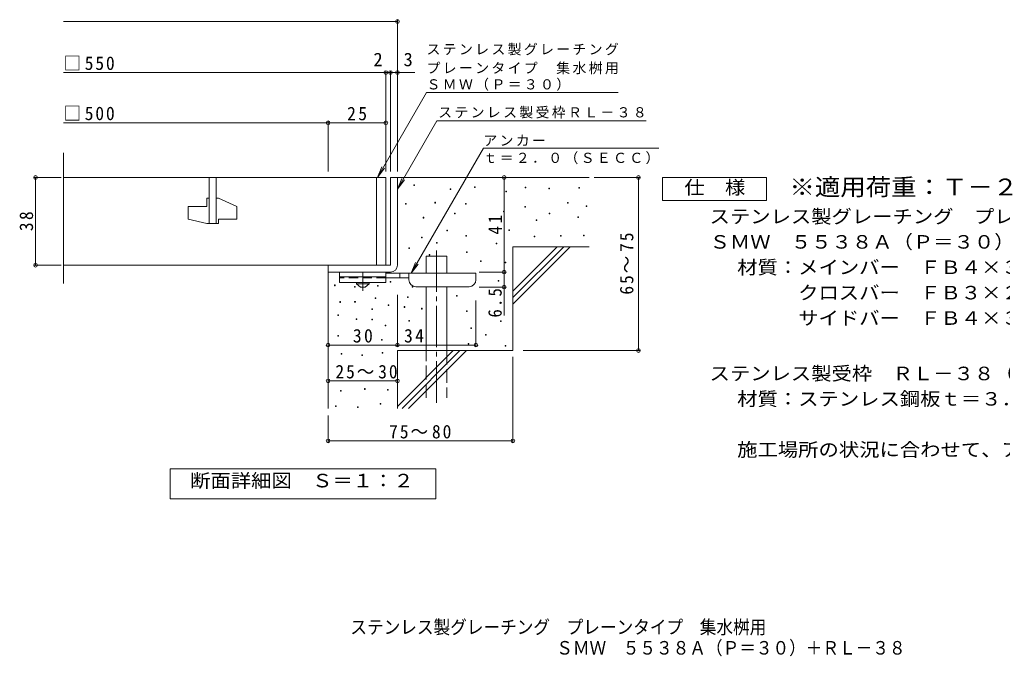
# Model space of a CAD drawing. Units: millimetres on the paper, enlarged 10 times, with parts at other scales. Extents: x -1514 to 7503, y -2329 to 1261.
# Drawn here: x -1514 to 613, y -1371 to 8 of the extents above; entities that cross this region are included whole.
import ezdxf
from ezdxf.enums import TextEntityAlignment as Align

# ---------------------------------------------------------------- set-up
doc = ezdxf.new("R2010")
doc.units = ezdxf.units.MM
doc.header["$LTSCALE"] = 10
doc.header["$PDMODE"] = 32
doc.header["$PDSIZE"] = 8
for name, pattern in [('CHAIN1', [8, 5, -1, 1, -1]), ('CHAIN2', [12, 9, -1, 1, -1]), ('DASHED2', [3, 2, -1]), ('DASHED3', [4, 3, -1])]:
    doc.linetypes.add(name, pattern=pattern)
for name, color, linetype, lineweight in [('C-5', 2, 'Continuous', 9), ('D-0', 7, 'Continuous', 9), ('D-1', 2, 'Continuous', 9), ('D-2', 3, 'Continuous', 9), ('D-4', 7, 'Continuous', 9), ('D-5', 7, 'Continuous', 9), ('D-6', 6, 'Continuous', 9), ('D-9', 4, 'Continuous', 9)]:
    doc.layers.add(name, color=color, linetype=linetype, lineweight=lineweight)
doc.layers.add('F-5_F-5ﾚｲﾔ', color=2, linetype='Continuous')
doc.styles.add('ＭＳ ゴシック', font='')
doc.styles.get('ＭＳ ゴシック').set_extended_font_data('MS Gothic')

msp = doc.modelspace()

# ---------------------------------------------------------------- linework, layer by layer
at = {"layer": 'D-0'}
for points in [[(-660.77, -351.91), (-660.77, -350.41), (-659.27, -350.41), (-659.27, -351.91)], [(-582.44, -360.01), (-582.44, -358.51), (-580.94, -358.51), (-580.94, -360.01)], [(-529.77, -355.96), (-529.77, -354.46), (-528.27, -354.46), (-528.27, -355.96)], [(-419.62, -356.43), (-419.62, -354.93), (-418.12, -354.93), (-418.12, -356.43)], [(-368.86, -359.14), (-368.86, -357.64), (-367.36, -357.64), (-367.36, -359.14)], [(-303.9, -357.11), (-303.9, -355.61), (-302.4, -355.61), (-302.4, -357.11)], [(-461.58, -365.23), (-461.58, -363.73), (-460.08, -363.73), (-460.08, -365.23)], [(-678.79, -392.22), (-678.79, -390.72), (-677.29, -390.72), (-677.29, -392.22)], [(-615.2, -389.52), (-615.2, -388.02), (-613.7, -388.02), (-613.7, -389.52)], [(-548.88, -392.23), (-548.88, -390.73), (-547.38, -390.73), (-547.38, -392.23)], [(-420.97, -398.39), (-420.97, -396.89), (-419.47, -396.89), (-419.47, -398.39)], [(-328.26, -389.59), (-328.26, -388.09), (-326.76, -388.09), (-326.76, -389.59)], [(-287.68, -397.28), (-287.68, -395.78), (-286.18, -395.78), (-286.18, -397.28)], [(-640.87, -422.02), (-640.87, -420.52), (-639.37, -420.52), (-639.37, -422.02)], [(-572.56, -413.21), (-572.56, -411.7), (-571.06, -411.7), (-571.06, -413.21)], [(-466.99, -408.54), (-466.99, -407.04), (-465.49, -407.04), (-465.49, -408.54)], [(-368.19, -413.28), (-368.19, -411.78), (-366.69, -411.78), (-366.69, -413.28)], [(-305.93, -420.72), (-305.93, -419.22), (-304.43, -419.22), (-304.43, -420.72)], [(-395.93, -427.49), (-395.93, -425.99), (-394.43, -425.99), (-394.43, -427.49)], [(-644.3, -464.64), (-644.3, -463.14), (-642.8, -463.14), (-642.8, -464.64)], [(-589.48, -449.75), (-589.48, -448.25), (-587.98, -448.25), (-587.98, -449.75)], [(-548.2, -461.25), (-548.2, -459.75), (-546.7, -459.75), (-546.7, -461.25)], [(-455.49, -449.15), (-455.49, -447.65), (-453.99, -447.65), (-453.99, -449.15)], [(-400.67, -462.68), (-400.67, -461.18), (-399.17, -461.18), (-399.17, -462.68)], [(-343.15, -461.33), (-343.15, -459.83), (-341.65, -459.83), (-341.65, -461.33)], [(-293.75, -460.65), (-293.75, -459.15), (-292.25, -459.15), (-292.25, -460.65)], [(-671.57, -488.31), (-671.57, -486.81), (-670.07, -486.81), (-670.07, -488.31)], [(-611.55, -476.22), (-611.55, -474.72), (-610.05, -474.72), (-610.05, -476.22)], [(-482.95, -478.13), (-482.95, -476.63), (-481.45, -476.63), (-481.45, -478.13)], [(-627.87, -502.54), (-627.87, -501.04), (-626.37, -501.04), (-626.37, -502.54)], [(-547.12, -496.66), (-547.12, -495.16), (-545.62, -495.16), (-545.62, -496.66)], [(-516.51, -516.27), (-516.51, -514.77), (-515.01, -514.77), (-515.01, -516.27)], [(-463.12, -519.32), (-463.12, -517.82), (-461.62, -517.82), (-461.62, -519.32)], [(-832.83, -568.59), (-832.83, -567.09), (-831.33, -567.09), (-831.33, -568.59)], [(-789.26, -571.49), (-789.26, -569.99), (-787.76, -569.99), (-787.76, -571.49)], [(-739.32, -569.34), (-739.32, -567.84), (-737.82, -567.84), (-737.82, -569.34)], [(-712.41, -560.67), (-712.41, -559.17), (-710.91, -559.17), (-710.91, -560.67)], [(-664.74, -571.62), (-664.74, -570.12), (-663.24, -570.12), (-663.24, -571.62)], [(-478.37, -558.98), (-478.37, -557.48), (-476.87, -557.48), (-476.87, -558.98)], [(-744.84, -596.08), (-744.84, -594.58), (-743.34, -594.58), (-743.34, -596.08)], [(-674.38, -594.14), (-674.38, -592.64), (-672.88, -592.64), (-672.88, -594.14)], [(-568.37, -591.02), (-568.37, -589.52), (-566.87, -589.52), (-566.87, -591.02)], [(-820.83, -604.64), (-820.83, -603.14), (-819.33, -603.14), (-819.33, -604.64)], [(-788.94, -604.41), (-788.94, -602.91), (-787.44, -602.91), (-787.44, -604.41)], [(-716.27, -611.34), (-716.27, -609.84), (-714.77, -609.84), (-714.77, -611.34)], [(-681.59, -615.5), (-681.59, -614), (-680.09, -614), (-680.09, -615.5)], [(-825.45, -633.41), (-825.45, -631.91), (-823.95, -631.91), (-823.95, -633.41)], [(-751.77, -619.94), (-751.77, -618.44), (-750.27, -618.44), (-750.27, -619.94)], [(-644.42, -619.11), (-644.42, -617.61), (-642.92, -617.61), (-642.92, -619.11)], [(-547.02, -624.58), (-547.02, -623.08), (-545.52, -623.08), (-545.52, -624.58)], [(-785.78, -641.93), (-785.78, -640.43), (-784.28, -640.43), (-784.28, -641.93)], [(-751.49, -642.41), (-751.49, -640.91), (-749.99, -640.91), (-749.99, -642.41)], [(-722.8, -655.79), (-722.8, -654.29), (-721.3, -654.29), (-721.3, -655.79)], [(-671.88, -645.18), (-671.88, -643.68), (-670.38, -643.68), (-670.38, -645.18)], [(-473.53, -646.41), (-473.53, -644.91), (-472.03, -644.91), (-472.03, -646.41)], [(-825.58, -677.72), (-825.58, -676.22), (-824.08, -676.22), (-824.08, -677.72)], [(-537.86, -661.19), (-537.86, -659.69), (-536.36, -659.69), (-536.36, -661.19)], [(-505.92, -676.09), (-505.92, -674.59), (-504.42, -674.59), (-504.42, -676.09)], [(-731.19, -686.63), (-731.19, -685.13), (-729.69, -685.13), (-729.69, -686.63)], [(-543.52, -695.37), (-543.52, -693.87), (-542.02, -693.87), (-542.02, -695.37)], [(-463.12, -699.33), (-463.12, -697.83), (-461.62, -697.83), (-461.62, -699.33)], [(-817.93, -716.95), (-817.93, -715.45), (-816.43, -715.45), (-816.43, -716.95)], [(-773.77, -719.99), (-773.77, -718.49), (-772.27, -718.49), (-772.27, -719.99)], [(-729.61, -714.66), (-729.61, -713.16), (-728.11, -713.16), (-728.11, -714.66)], [(-819.55, -796.92), (-819.55, -795.42), (-818.05, -795.42), (-818.05, -796.92)], [(-767.77, -793.11), (-767.77, -791.61), (-766.27, -791.61), (-766.27, -793.11)], [(-717.91, -795.02), (-717.91, -793.52), (-716.41, -793.52), (-716.41, -795.02)], [(-830.2, -830.42), (-830.2, -828.92), (-828.7, -828.92), (-828.7, -830.42)], [(-734.09, -825.47), (-734.09, -823.97), (-732.59, -823.97), (-732.59, -825.47)], [(-783, -832.7), (-783, -831.2), (-781.5, -831.2), (-781.5, -832.7)]]:
    msp.add_lwpolyline(points, close=True, dxfattribs=at)
at = {"layer": 'D-1'}
for p, q in [((-711.47, -334.25), (-711.47, -524.25)), ((-711.47, -334.25), (-696.47, -334.25)), ((-696.47, -524.25), (-696.47, -334.25)), ((-711.47, -524.25), (-846.47, -524.25)), ((-846.47, -539.25), (-846.47, -524.25)), ((-846.47, -539.25), (-711.47, -539.25))]:
    msp.add_line(p, q, dxfattribs=at)
msp.add_arc((-711.47, -524.25), 15, 270, 0, dxfattribs=at)
at = {"layer": 'D-2'}
for p, q in [((-1419.13, -563.88), (-1419.13, -281.14)), ((-1419.13, -334.25), (-721.47, -334.25)), ((-1103.97, -334.25), (-1103.97, -434.25)), ((-1088.97, -434.25), (-1088.97, -334.25)), ((-741.47, -334.25), (-741.47, -524.25)), ((-721.47, -334.25), (-721.47, -524.25)), ((-1108.97, -379.25), (-1103.97, -379.25)), ((-1108.97, -379.25), (-1108.97, -396.75)), ((-1088.97, -379.25), (-1083.97, -379.25)), ((-1043.97, -396.94), (-1083.97, -379.25)), ((-1148.97, -396.75), (-1108.97, -396.75)), ((-1148.97, -396.75), (-1148.97, -424.51)), ((-1043.97, -396.94), (-1043.97, -424.25)), ((-1108.97, -434.25), (-1148.97, -424.51)), ((-1083.97, -424.25), (-1083.97, -434.25)), ((-1083.97, -424.25), (-1043.97, -424.25)), ((-1108.97, -434.25), (-1083.97, -434.25)), ((-1419.13, -524.25), (-823.97, -524.25))]:
    msp.add_line(p, q, dxfattribs=at)
at = {"layer": 'D-4'}
for p, q in [((-1419.13, 3.62), (-696.47, 3.62)), ((-696.47, -321.29), (-696.47, 6.62)), ((-721.46, -321.29), (-721.46, -104.07)), ((-711.46, -321.29), (-711.46, -104.07)), ((-1419.13, -107.07), (-721.46, -107.07)), ((-721.46, -107.07), (-716.46, -107.07)), ((-716.46, -107.07), (-658.8, -107.07)), ((-1419.13, -215.83), (-846.46, -215.83)), ((-846.46, -321.29), (-846.46, -212.83)), ((-846.46, -215.83), (-721.46, -215.83)), ((-1424.48, -334.25), (-1482.53, -334.25)), ((-1479.53, -524.25), (-1479.53, -334.25)), ((-465.26, -334.25), (-465.26, -539.25)), ((-270.43, -334.25), (-171.78, -334.25)), ((-174.78, -709.25), (-174.78, -334.25)), ((-1424.48, -524.25), (-1482.53, -524.25)), ((-519.7, -539.25), (-462.26, -539.25)), ((-465.26, -539.25), (-465.26, -571.75)), ((-519.7, -571.75), (-462.26, -571.75)), ((-465.26, -571.75), (-465.26, -633.19)), ((-696.47, -588.16), (-696.47, -700.06)), ((-526.46, -600.93), (-526.46, -700.06)), ((-846.46, -697.06), (-696.47, -697.06)), ((-696.47, -697.06), (-526.46, -697.06)), ((-446.46, -723.02), (-446.46, -907.8)), ((-424.23, -709.25), (-171.78, -709.25)), ((-846.46, -774.86), (-696.47, -774.86)), ((-846.46, -849.44), (-846.46, -907.8)), ((-846.46, -904.8), (-446.46, -904.8))]:
    msp.add_line(p, q, dxfattribs=at)
for p in [(-696.47, 3.62), (-721.46, -107.07), (-711.46, -107.07), (-696.47, -107.07), (-846.46, -215.83), (-721.46, -215.83), (-1479.53, -334.25), (-465.26, -334.25), (-174.78, -334.25), (-1479.53, -524.25), (-465.26, -539.25), (-465.26, -571.75), (-846.46, -697.06), (-696.47, -697.06), (-526.46, -697.06), (-174.78, -709.25), (-846.46, -774.86), (-696.47, -774.86), (-846.46, -904.8), (-446.46, -904.8)]:
    msp.add_point(p, dxfattribs=at)
at = {"layer": 'D-5'}
for p, q in [((-739.77, -334.25), (-633.34, -149.91)), ((-633.34, -149.91), (-218.34, -149.91)), ((-696.47, -359.25), (-611.06, -211.31)), ((-611.06, -211.31), (-157.94, -211.31)), ((-130.3, -270.9), (-510.3, -270.9)), ((-739.77, -334.25), (-730.2, -311.15)), ((-739.77, -334.25), (-724.55, -314.41)), ((-696.47, -359.25), (-686.9, -336.15)), ((-696.47, -359.25), (-681.25, -339.41)), ((-666.68, -541.74), (-657.11, -518.65))]:
    msp.add_line(p, q, dxfattribs=at)
msp.add_lwpolyline([(-510.3, -270.9), (-666.68, -541.74), (-651.46, -521.91)], dxfattribs=at)
for points in [[(-122.9, -384.25), (-122.9, -334.25), (102.1, -334.25), (102.1, -384.25)], [(-1188.46, -1030.19), (-1188.46, -965.19), (-613.46, -965.19), (-613.46, -1030.19)]]:
    msp.add_lwpolyline(points, close=True, dxfattribs=at)
at = {"layer": 'D-6'}
for p, q in [((-696.47, -334.25), (-281.46, -334.25)), ((-446.47, -484.25), (-281.46, -484.25)), ((-446.47, -484.25), (-446.47, -709.25)), ((-446.47, -580.26), (-350.45, -484.25)), ((-446.47, -594.4), (-336.31, -484.25)), ((-446.47, -608.54), (-322.17, -484.25)), ((-634.17, -504.82), (-589.17, -504.82)), ((-634.17, -541.75), (-634.17, -504.82)), ((-589.17, -541.75), (-589.17, -504.82)), ((-846.47, -539.25), (-846.47, -834.25)), ((-634.17, -709.25), (-634.17, -570.75)), ((-589.17, -709.25), (-589.17, -570.75)), ((-696.47, -709.25), (-696.47, -834.25)), ((-696.47, -709.25), (-446.47, -709.25)), ((-696.47, -830.25), (-575.46, -709.25)), ((-686.32, -834.25), (-561.32, -709.25)), ((-672.17, -834.25), (-547.17, -709.25))]:
    msp.add_line(p, q, dxfattribs=at)
at = {"layer": 'D-6', "linetype": 'CHAIN2'}
msp.add_line((-611.67, -492.06), (-611.67, -822.58), dxfattribs=at)
at = {"layer": 'D-6', "linetype": 'DASHED3'}
for p, q in [((-634.17, -811.75), (-634.17, -709.25)), ((-589.17, -709.25), (-589.17, -811.75))]:
    msp.add_line(p, q, dxfattribs=at)
at = {"layer": 'D-9', "color": 3}
for p, q in [((-821.46, -539.25), (-821.46, -561.75)), ((-721.46, -539.25), (-821.46, -539.25)), ((-721.46, -549.25), (-821.46, -549.25)), ((-721.46, -539.25), (-721.46, -561.75)), ((-721.46, -561.75), (-821.46, -561.75))]:
    msp.add_line(p, q, dxfattribs=at)
at = {"layer": 'D-9', "color": 3, "linetype": 'DASHED2'}
msp.add_line((-721.46, -551.75), (-821.46, -551.75), dxfattribs=at)
at = {"layer": 'D-9', "linetype": 'CHAIN1'}
msp.add_line((-771.46, -579.49), (-771.46, -539.25), dxfattribs=at)
at = {"layer": 'D-9'}
for p, q in [((-526.46, -541.75), (-721.46, -541.75)), ((-671.43, -551.75), (-721.46, -551.75)), ((-691.46, -551.75), (-691.46, -541.75)), ((-671.46, -555.75), (-671.46, -541.75)), ((-526.46, -555.75), (-526.46, -541.75)), ((-656.46, -570.75), (-541.46, -570.75))]:
    msp.add_line(p, q, dxfattribs=at)
at = {"layer": 'D-9', "color": 2}
for p, q in [((-785.21, -564.25), (-785.21, -561.75)), ((-785.21, -564.25), (-776.46, -571.74)), ((-785.21, -564.25), (-757.71, -564.25)), ((-776.46, -571.74), (-766.46, -571.74)), ((-766.46, -571.74), (-757.71, -564.25)), ((-757.71, -564.25), (-757.71, -561.75))]:
    msp.add_line(p, q, dxfattribs=at)
at = {"layer": 'D-9'}
for centre, start, end in [((-656.46, -555.75), 180, 270), ((-541.46, -555.75), 270, 0)]:
    msp.add_arc(centre, 15, start, end, dxfattribs=at)

# ---------------------------------------------------------------- texts
at = {"layer": 'C-5', "style": 'ＭＳ ゴシック', "width": 0.9}
msp.add_text('\u3000ＳＭＷ\u3000５５３８Ａ（Ｐ＝３０）＋ＲＬ－３８', height=29.33, dxfattribs=at).set_placement((-388.67, -1376.35), align=Align.BOTTOM_LEFT)
at = {"layer": 'D-4', "color": 2, "style": 'ＭＳ ゴシック'}
for s, p in [('2', (-748.3, -102.08)), ('3', (-683.16, -102.08))]:
    msp.add_text(s, height=29.33, dxfattribs=at).set_placement(p, align=Align.BOTTOM_LEFT)
at = {"layer": 'D-4', "color": 2, "char_height": 29.33, "attachment_point": 7, "style": 'ＭＳ ゴシック'}
for s, insert in [('\\T1.21;\\W0.95;□550', (-1419.13, -102.07)), ('\\T1.21;\\W0.95;□500', (-1419.13, -210.83)), ('\\T1.27;\\W0.95;25', (-805.21, -210.83)), ('\\T1.27;\\W0.95;34', (-682.11, -692.06)), ('\\T1.22;\\W0.95;25～30', (-830.67, -769.86)), ('\\T1.22;\\W0.95;75～80', (-714.33, -899.8))]:
    msp.add_mtext(s, dxfattribs=dict(at, insert=insert))
for s, insert, rotation in [('\\T1.27;\\W0.95;38', (-1484.54, -450.5), 90), ('\\T1.27;\\W0.95;41', (-470.26, -458), 90), ('\\T1.22;\\W0.95;65～75', (-185.31, -588), 90), ('\\T1.27;\\W0.9;6.5', (-470.26, -637.55), 90), ('\\T1.27;\\W0.95;30', (-792.72, -692.06), 359.999)]:
    msp.add_mtext(s, dxfattribs=dict(at, insert=insert, rotation=rotation))
at = {"layer": 'D-5', "color": 2, "style": 'ＭＳ ゴシック', "width": 1.1}
for s, p in [('仕\u3000様', (-75.4, -379.25)), ('ステンレス製グレーチング\u3000プレーンタイプ\u3000集水桝用', (-20.81, -442.17)), ('ＳＭＷ\u3000５５３８Ａ（Ｐ＝３０）', (-20.81, -497.17)), ('材質：メインバー\u3000ＦＢ４×３８（ＳＵＳ３０４）', (38.9, -552.17)), ('\u3000\u3000\u3000クロスバー\u3000ＦＢ３×２０（ＳＵＳ３０４）', (38.9, -607.17)), ('\u3000\u3000\u3000サイドバー\u3000ＦＢ４×３８（ＳＵＳ３０４）', (38.9, -662.17)), ('ステンレス製受枠\u3000ＲＬ－３８（四方枠）', (-20.81, -782.17)), ('材質：ステンレス鋼板ｔ＝３．０（ＳＵＳ３０４）', (38.9, -837.17)), ('施工場所の状況に合わせて、アンカーをプライヤー等で折り曲げてご使用ください。', (38.9, -947.17)), ('断面詳細図\u3000Ｓ＝１：２', (-1145.03, -1014.22))]:
    msp.add_text(s, height=29.33, dxfattribs=at).set_placement(p, align=Align.BOTTOM_LEFT)
at = {"layer": 'D-5', "color": 3, "style": 'ＭＳ ゴシック', "width": 1.1}
msp.add_text('※適用荷重：Ｔ－２', height=36.66, dxfattribs=at).set_placement((152.1, -384.25), align=Align.BOTTOM_LEFT)
at = {"layer": 'D-5', "char_height": 21.99, "attachment_point": 7, "style": 'ＭＳ ゴシック'}
for s, insert in [('\\T1.17;ステンレス製グレーチング', (-633.34, -69.96)), ('\\T1.17;プレーンタイプ\u3000集水桝用', (-633.34, -110.7)), ('\\T1.17;ＳＭＷ（Ｐ＝３０）', (-633.34, -146.39)), ('\\T1.17;ステンレス製受枠ＲＬ－３８', (-607.94, -206.56)), ('\\T1.17;アンカー', (-510.3, -266.24)), ('\\T1.17;ｔ＝２．０（ＳＥＣＣ）', (-510.3, -305.56))]:
    msp.add_mtext(s, dxfattribs=dict(at, insert=insert))
at = {"layer": 'F-5_F-5ﾚｲﾔ', "style": 'ＭＳ ゴシック', "width": 0.9}
msp.add_text('ステンレス製グレーチング\u3000プレーンタイプ\u3000集水桝用', height=29.33, dxfattribs=at).set_placement((-798.19, -1331.51), align=Align.BOTTOM_LEFT)

doc.saveas('drawing.dxf')
